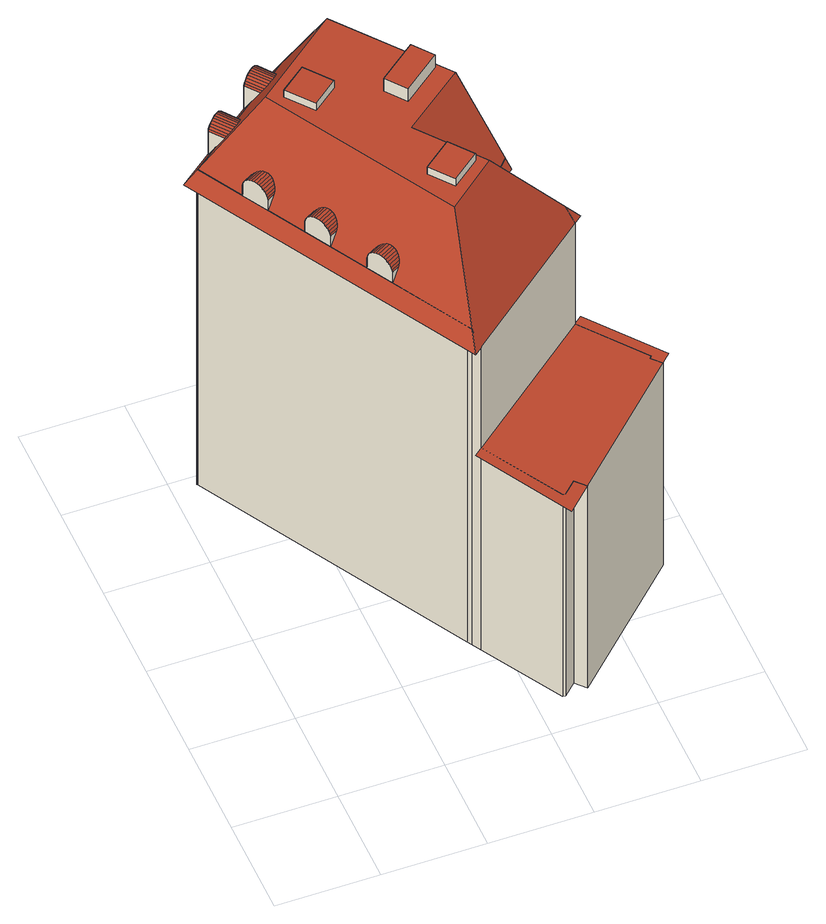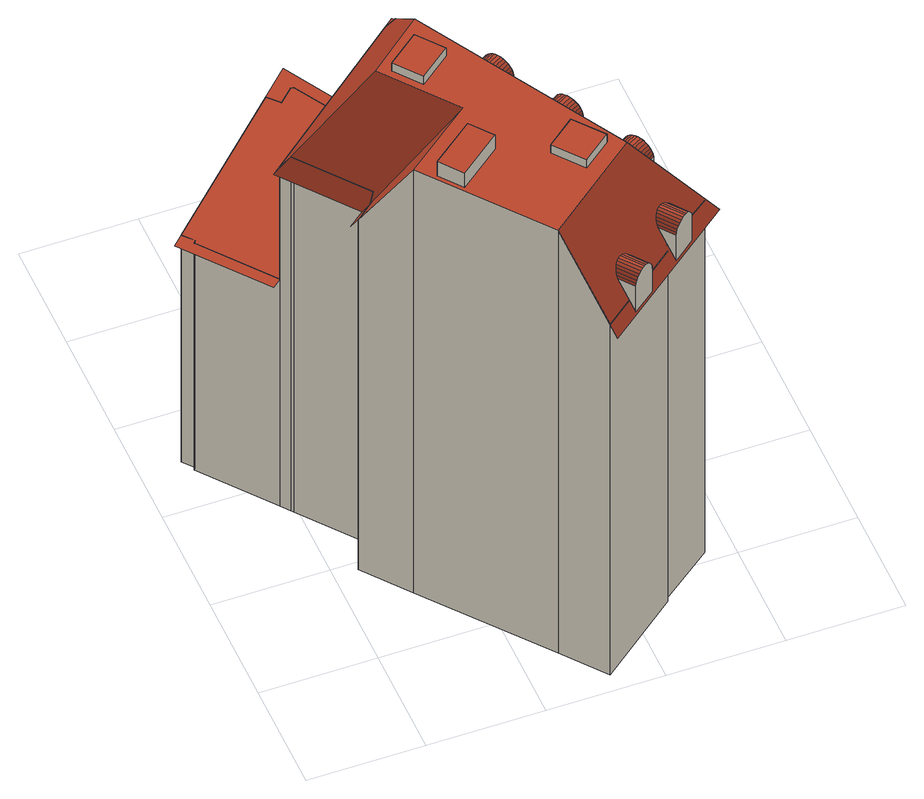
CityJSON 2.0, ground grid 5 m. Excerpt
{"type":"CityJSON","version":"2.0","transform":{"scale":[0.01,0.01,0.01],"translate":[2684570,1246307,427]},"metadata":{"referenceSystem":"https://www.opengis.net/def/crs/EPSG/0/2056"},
"CityObjects":{
"building1":{"type":"Building","attributes":{"class":"BB01","Herkunft":"EE_LB_2007","QualitaetStatus":1,"FileCreationDate":"2012-03-19","Region":6,"GebaeudeStatus":1},"children":["building1-1","building1-2","building1-3","building1-4","building1-5","building1-6","building1-7","building1-8","building1-9"]},
"building1-1":{"type":"BuildingPart","attributes":{"Geomtype":2},"parents":["building1"],"geometry":[{"type":"MultiSurface","lod":"2","boundaries":[[[0,1,2]],[[1,3,4,5,6,7,8,9,10,11,12,13,14,15,16,17,18,2]],[[3,19,4]],[[20,12,11,21]],[[20,22,13,12]],[[22,23,14,13]],[[23,24,15,14]],[[24,25,16,15]],[[25,26,17,16]],[[26,27,18,17]],[[27,0,2,18]],[[28,5,4,19]],[[29,6,5,28]],[[29,30,7,6]],[[30,31,8,7]],[[31,32,9,8]],[[32,33,10,9]],[[33,21,11,10]]],"semantics":{"surfaces":[{"type":"WallSurface"},{"type":"RoofSurface"}],"values":[0,0,0,1,1,1,1,1,1,1,1,1,1,1,1,1,1,1]}}]},
"building1-2":{"type":"BuildingPart","attributes":{"Geomtype":1},"parents":["building1"],"geometry":[{"type":"MultiSurface","lod":"2","boundaries":[[[34,35,36,37,38,39,40,41,42,43,44,45,46,47,48,49,50,51,52,53,54,55,56]],[[57,58,45,44]],[[50,49,59,60]],[[49,48,61,59]],[[48,47,62,61]],[[47,46,63,62]],[[45,58,63,46]],[[36,35,64,65]],[[35,34,66,64]],[[34,56,67,66]],[[56,55,68,67]],[[55,54,69,68]],[[54,53,70,69]],[[53,52,71,70]],[[52,51,72,71]],[[39,38,73,74]],[[38,37,75,73]],[[37,36,76,75]],[[76,65,72,77]],[[51,50,60,77]],[[57,44,43,78]],[[43,42,79,78]],[[42,41,80,79]],[[41,40,81,80]],[[40,39,74,81]],[[58,57,82,83,84,85]],[[85,84,86,87]],[[88,58,85,87]],[[89,90,91,92]],[[82,93,94,83]],[[94,86,84,83]],[[57,95,93,82]]],"semantics":{"surfaces":[{"type":"GroundSurface"},{"type":"WallSurface"},{"type":"RoofSurface"}],"values":[0,1,1,1,1,1,1,1,1,1,1,1,1,1,1,1,1,1,1,1,1,1,1,1,1,2,2,2,2,2,2,2]}}]},
"building1-3":{"type":"BuildingPart","attributes":{"Geomtype":2},"parents":["building1"],"geometry":[{"type":"MultiSurface","lod":"2","boundaries":[[[96,97,98,99]],[[100,101,97,96]],[[102,103,101,100]],[[99,98,103,102]],[[97,101,103,98]]],"semantics":{"surfaces":[{"type":"WallSurface"},{"type":"RoofSurface"}],"values":[0,0,0,0,1]}}]},
"building1-4":{"type":"BuildingPart","attributes":{"Geomtype":2},"parents":["building1"],"geometry":[{"type":"MultiSurface","lod":"2","boundaries":[[[104,105,106]],[[105,107,108,109,110,111,112,113,114,115,116,117,118,119,120,106]],[[107,121,108]],[[122,123,115,114]],[[124,116,115,123]],[[125,117,116,124]],[[126,118,117,125]],[[127,119,118,126]],[[127,128,120,119]],[[128,104,106,120]],[[129,109,108,121]],[[130,110,109,129]],[[131,111,110,130]],[[132,112,111,131]],[[133,113,112,132]],[[122,114,113,133]]],"semantics":{"surfaces":[{"type":"WallSurface"},{"type":"RoofSurface"}],"values":[0,0,0,1,1,1,1,1,1,1,1,1,1,1,1,1]}}]},
"building1-5":{"type":"BuildingPart","attributes":{"Geomtype":2},"parents":["building1"],"geometry":[{"type":"MultiSurface","lod":"2","boundaries":[[[134,135,136]],[[135,137,138,139,140,141,142,143,144,145,146,147,148,149,150,136]],[[137,151,138]],[[152,153,145,144]],[[154,146,145,153]],[[155,147,146,154]],[[156,148,147,155]],[[157,149,148,156]],[[157,158,150,149]],[[158,134,136,150]],[[159,139,138,151]],[[160,140,139,159]],[[161,141,140,160]],[[162,142,141,161]],[[163,143,142,162]],[[152,144,143,163]]],"semantics":{"surfaces":[{"type":"WallSurface"},{"type":"RoofSurface"}],"values":[0,0,0,1,1,1,1,1,1,1,1,1,1,1,1,1]}}]},
"building1-6":{"type":"BuildingPart","attributes":{"Geomtype":2},"parents":["building1"],"geometry":[{"type":"MultiSurface","lod":"2","boundaries":[[[164,165,166,167]],[[168,169,165,164]],[[170,171,169,168]],[[167,166,171,170]],[[169,171,166,165]]],"semantics":{"surfaces":[{"type":"WallSurface"},{"type":"RoofSurface"}],"values":[0,0,0,0,1]}}]},
"building1-7":{"type":"BuildingPart","attributes":{"Geomtype":2},"parents":["building1"],"geometry":[{"type":"MultiSurface","lod":"2","boundaries":[[[172,173,174]],[[173,175,176,177,178,179,180,181,182,183,184,185,186,187,188,189,190,174]],[[175,191,176]],[[192,184,183,193]],[[192,194,185,184]],[[194,195,186,185]],[[195,196,187,186]],[[196,197,188,187]],[[197,198,189,188]],[[198,199,190,189]],[[199,172,174,190]],[[200,177,176,191]],[[201,178,177,200]],[[201,202,179,178]],[[202,203,180,179]],[[203,204,181,180]],[[204,205,182,181]],[[205,193,183,182]]],"semantics":{"surfaces":[{"type":"WallSurface"},{"type":"RoofSurface"}],"values":[0,0,0,1,1,1,1,1,1,1,1,1,1,1,1,1,1,1]}}]},
"building1-8":{"type":"BuildingPart","attributes":{"Geomtype":2},"parents":["building1"],"geometry":[{"type":"MultiSurface","lod":"2","boundaries":[[[206,207,208,209]],[[210,211,207,206]],[[212,213,211,210]],[[209,208,213,212]],[[211,213,208,207]]],"semantics":{"surfaces":[{"type":"WallSurface"},{"type":"RoofSurface"}],"values":[0,0,0,0,1]}}]},
"building1-9":{"type":"BuildingPart","attributes":{"Geomtype":2},"parents":["building1"],"geometry":[{"type":"MultiSurface","lod":"2","boundaries":[[[214,215,216]],[[215,217,218,219,220,221,222,223,224,225,226,227,228,229,230,231,232,216]],[[217,233,218]],[[234,226,225,235]],[[234,236,227,226]],[[236,237,228,227]],[[237,238,229,228]],[[238,239,230,229]],[[239,240,231,230]],[[240,241,232,231]],[[241,214,216,232]],[[242,219,218,233]],[[243,220,219,242]],[[243,244,221,220]],[[244,245,222,221]],[[245,246,223,222]],[[246,247,224,223]],[[247,235,225,224]]],"semantics":{"surfaces":[{"type":"WallSurface"},{"type":"RoofSurface"}],"values":[0,0,0,1,1,1,1,1,1,1,1,1,1,1,1,1,1,1]}}]}
},
"vertices":[
[278,1750,2178],[243,1730,2113],[243,1730,2178],[314,1606,2113],[314,1606,2178],[313,1608,2191],[310,1613,2204],[306,1620,2216],[301,1629,2225],[295,1639,2233],[289,1650,2238],[282,1662,2241],[275,1674,2241],[268,1686,2239],[262,1697,2233],[256,1707,2226],[251,1716,2216],[247,1723,2205],[244,1728,2192],[349,1626,2178],[344,1713,2241],[351,1701,2241],[336,1724,2239],[327,1734,2233],[317,1742,2226],[306,1747,2216],[296,1751,2205],[287,1752,2192],[355,1632,2191],[359,1641,2204],[361,1651,2216],[361,1663,2225],[360,1675,2233],[356,1688,2238],
[1140,188,100],[1127,190,100],[902,578,100],[875,623,100],[863,645,100],[121,1944,100],[117,1950,100],[347,2125,100],[346,2138,100],[698,2416,100],[842,2233,100],[1242,1730,100],[1397,1536,100],[1316,1458,100],[1296,1439,100],[1515,1161,100],[1523,1151,100],[1554,1111,100],[1790,811,100],[1781,799,100],[1823,753,100],[1247,196,100],[1201,246,100],[842,2233,2501],[1242,1730,2501],[1515,1161,2111],[1523,1151,2111],[1296,1439,2111],[1316,1458,2066],[1397,1536,2084],[1127,190,1389],[902,578,1389],[1140,188,1389],[1201,246,1389],[1247,196,1389],[1823,753,1389],[1781,799,1389],[1790,811,1389],[1554,1111,1389],[863,645,2113],[121,1944,2113],[875,623,2113],[902,578,2030],[1554,1111,2030],[698,2416,2090],[346,2138,2090],[347,2125,2109],[117,1950,2101],[421,1901,2501],[942,989,2501],[1185,1188,2501],[943,1495,2501],[1593,1143,2030],[1347,1455,2030],[1417,1510,2030],[1593,1143,1389],[861,545,1389],[1127,80,1389],[1866,796,1389],[57,1954,2030],[861,545,2030],[676,2442,2030],
[990,1102,2501],[990,1102,2546],[902,1215,2546],[902,1215,2501],[1127,1210,2501],[1127,1210,2546],[1039,1323,2501],[1039,1323,2546],
[369,2088,2184],[318,2153,2039],[318,2153,2184],[221,2076,2039],[221,2076,2184],[223,2079,2197],[229,2083,2209],[235,2088,2219],[244,2095,2228],[254,2102,2233],[264,2111,2236],[275,2119,2236],[285,2127,2233],[294,2135,2228],[303,2141,2219],[310,2147,2209],[315,2151,2197],[272,2011,2184],[333,2023,2236],[344,2031,2236],[353,2041,2233],[361,2051,2228],[366,2061,2219],[370,2071,2209],[371,2080,2197],[279,2008,2197],[288,2007,2209],[299,2008,2219],[310,2011,2228],[322,2016,2233],
[614,2282,2184],[563,2347,2039],[563,2347,2184],[465,2270,2039],[465,2270,2184],[469,2272,2197],[474,2276,2209],[481,2281,2219],[489,2288,2228],[499,2296,2233],[509,2304,2236],[519,2312,2236],[530,2320,2233],[540,2328,2228],[548,2335,2219],[555,2340,2209],[560,2344,2197],[517,2205,2184],[578,2216,2236],[589,2225,2236],[598,2234,2233],[606,2244,2228],[611,2254,2219],[615,2264,2209],[616,2274,2197],[524,2201,2197],[533,2200,2209],[544,2201,2219],[555,2204,2228],[567,2209,2233],
[593,1744,2501],[593,1744,2546],[493,1870,2546],[493,1870,2501],[717,1841,2501],[717,1841,2546],[617,1968,2501],[617,1968,2546],
[621,1149,2178],[586,1129,2112],[586,1129,2178],[657,1005,2112],[657,1005,2178],[656,1007,2191],[653,1012,2204],[649,1019,2216],[644,1028,2225],[638,1038,2233],[632,1049,2238],[625,1061,2241],[618,1073,2241],[611,1085,2239],[605,1096,2233],[599,1106,2226],[594,1115,2216],[590,1122,2205],[588,1127,2192],[692,1025,2178],[687,1112,2241],[694,1100,2241],[679,1124,2239],[670,1133,2233],[660,1141,2226],[650,1147,2216],[640,1150,2205],[630,1151,2192],[698,1032,2191],[702,1040,2204],[704,1051,2216],[704,1062,2225],[703,1075,2233],[699,1088,2238],
[909,1743,2501],[909,1743,2581],[1094,1888,2581],[1094,1888,2501],[985,1646,2501],[985,1646,2581],[1170,1791,2501],[1170,1791,2581],
[450,1449,2178],[415,1429,2112],[415,1429,2178],[486,1305,2112],[486,1305,2178],[485,1307,2191],[482,1312,2204],[478,1319,2216],[473,1327,2225],[467,1337,2233],[461,1349,2238],[454,1360,2241],[447,1373,2241],[440,1384,2239],[434,1396,2233],[428,1406,2226],[423,1415,2216],[419,1421,2205],[416,1426,2192],[521,1324,2178],[516,1412,2241],[523,1400,2241],[508,1423,2239],[498,1433,2233],[489,1441,2226],[479,1446,2216],[468,1450,2205],[459,1451,2192],[527,1331,2191],[531,1340,2204],[533,1350,2216],[533,1362,2225],[532,1374,2233],[528,1387,2238]
]}
